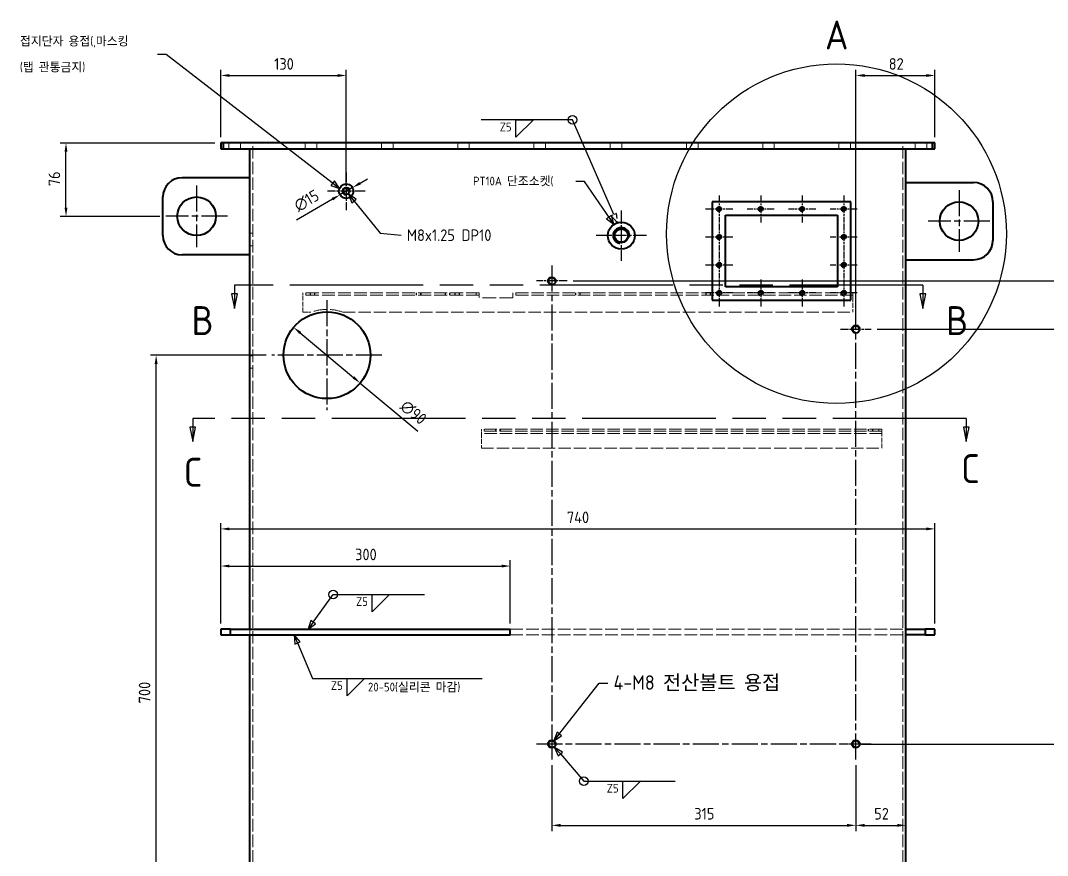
# Model space of a CAD drawing. Header units: millimetres. Extents: x 0 to 3564, y 0 to 2520.
# Drawn here: x 1074 to 2138, y 952 to 1817 of the extents above; entities that cross this region are included whole.
import ezdxf

# ---------------------------------------------------------------- set-up
doc = ezdxf.new("R2010")
doc.units = ezdxf.units.MM
doc.header["$LTSCALE"] = 6
for name, pattern in [('CHAIN', [0.3543, 0.2362, -0.0295, 0.0591, -0.0295]), ('DASHED', [0.2067, 0.1654, -0.0413]), ('DOUBLE_DASH_CHAIN', [1.2403, 0.6614, -0.0827, 0.1654, -0.0827, 0.1654, -0.0827])]:
    doc.linetypes.add(name, pattern=pattern)
doc.layers.get('0').update_dxf_attribs({"color": 3, "lineweight": 25})
for name, color, linetype, lineweight in [('가려진 것(ISO)', 2, 'DASHED', 18), ('가시적인 것(ISO)', 3, 'Continuous', 40), ('가시적인 좁은 것(ISO)', 3, 'Continuous', 35), ('기호(ISO)', 5, 'Continuous', 25), ('단면선(ISO)', 7, 'CHAIN', 25), ('상세 경계(JIS)', 7, 'Continuous', 25), ('중심 표식(ISO)', 1, 'Continuous', 25), ('중심선(ISO)', 1, 'Continuous', 25), ('치수(ISO)', 2, 'Continuous', 25)]:
    doc.layers.add(name, color=color, linetype=linetype, lineweight=lineweight)
doc.styles.add('문자 텍스트_PSTEK_POSCO', font='isocp.shx')
doc.styles.add('부품번호텍스트_PSTEK_POSCO', font='isocp.shx')
doc.styles.add('치수 텍스트_PSTEK_POSCO', font='isocp.shx')
doc.dimstyles.new('치수_PSTEK_POSCO', dxfattribs={"dimscale": 6, "dimtxt": 2, "dimasz": 1.5, "dimexe": 1, "dimexo": 1, "dimgap": 1, "dimtad": 1, "dimrnd": 1e-08, "dimdsep": 46, "dimtxsty": '치수 텍스트_PSTEK_POSCO', "dimcen": 0.09, "dimdle": 10, "dimclrd": 7, "dimclre": 7, "dimclrt": 2, "dimadec": 1, "dimazin": 2, "dimtfac": 1, "dimtmove": 0, "dimatfit": 3, "dimldrblk": 'Filled-2', "dimfxl": 0, "dimtolj": 1, "dimlwd": -1, "dimlwe": -1, "dimarcsym": 0})
doc.dimstyles.new('치수_PSTEK_POSCO$7', dxfattribs={"dimscale": 6, "dimtxt": 2, "dimasz": 1.5, "dimexe": 1, "dimexo": 1, "dimgap": 1, "dimtad": 1, "dimrnd": 1e-08, "dimdsep": 46, "dimtxsty": '치수 텍스트_PSTEK_POSCO', "dimcen": 0.09, "dimdle": 10, "dimclrd": 7, "dimclre": 7, "dimclrt": 2, "dimadec": 1, "dimazin": 2, "dimtfac": 1, "dimtmove": 0, "dimatfit": 3, "dimldrblk": 'Filled-2', "dimfxl": 0, "dimtolj": 1, "dimlwd": -1, "dimlwe": -1, "dimarcsym": 0})
doc.dimstyles.new('치수_PSTEK_POSCO-01$7', dxfattribs={"dimscale": 6, "dimtxt": 2, "dimasz": 1.5, "dimexe": 1, "dimexo": 1, "dimgap": 1, "dimtad": 1, "dimrnd": 1e-08, "dimdsep": 46, "dimtxsty": '치수 텍스트_PSTEK_POSCO', "dimblk": 'Filled-1', "dimcen": 0.09, "dimdle": 10, "dimclrd": 7, "dimclre": 7, "dimclrt": 2, "dimadec": 1, "dimazin": 2, "dimtfac": 1, "dimtmove": 0, "dimatfit": 3, "dimldrblk": 'Filled-2', "dimfxl": 0, "dimtolj": 1, "dimlwd": -1, "dimlwe": -1, "dimarcsym": 0})

# ---------------------------------------------------------------- blocks, each defined once
blk = doc.blocks.new('*D23')
at = {"layer": 'Defpoints', "color": 0}
for p in [(1357.3, 1499), (1426.3, 1441.3)]:
    blk.add_point(p, dxfattribs=at)
at = {"layer": '치수(ISO)', "color": 7}
for p, q in [((1364.2, 1493.2), (1419.4, 1447)), ((1426.3, 1441.3), (1485.8, 1391.5))]:
    blk.add_line(p, q, dxfattribs=at)
for points in [[(1365.1, 1494.4), (1363.2, 1492.1), (1357.3, 1499)], [(1420.3, 1448.2), (1418.4, 1445.9), (1426.3, 1441.3)]]:
    blk.add_solid(points, dxfattribs=at)
at = {"layer": '치수(ISO)', "color": 2, "insert": (1470.5, 1419.9), "char_height": 12, "attachment_point": 4, "rotation": 320.0779, "style": '치수 텍스트_PSTEK_POSCO'}
blk.add_mtext('\\A1;∅90', dxfattribs=at)
blk = doc.blocks.new('Filled-2')
at = {"color": 0}
for p, q in [((0, 0), (-1, 0.33)), ((-1, 0.33), (-1, -0.33)), ((-1, 0), (0, 0)), ((-1, -0.33), (0, 0))]:
    blk.add_line(p, q, dxfattribs=at)
at = {"color": 0, "flags": 128}
blk.add_lwpolyline([(-1, -0.33), (0, 0)], dxfattribs=at)
at = {"color": 0}
blk.add_solid([(-1, -0.33), (0, 0), (-1, 0.33), (-1, -0.33)], dxfattribs=at)
blk = doc.blocks.new('*D25')
at = {"layer": 'Defpoints', "color": 0}
for p in [(1121.4, 1690.1), (1281.8, 1690.1), (1224.8, 1614.1)]:
    blk.add_point(p, dxfattribs=at)
at = {"layer": '치수(ISO)', "color": 7}
for p, q in [((1275.8, 1690.1), (1115.4, 1690.1)), ((1121.4, 1623.1), (1121.4, 1681.1)), ((1218.8, 1614.1), (1115.4, 1614.1))]:
    blk.add_line(p, q, dxfattribs=at)
for points in [[(1119.9, 1681.1), (1122.9, 1681.1), (1121.4, 1690.1)], [(1119.9, 1623.1), (1122.9, 1623.1), (1121.4, 1614.1)]]:
    blk.add_solid(points, dxfattribs=at)
at = {"layer": '치수(ISO)', "color": 2, "insert": (1109.4, 1645.3), "char_height": 12, "attachment_point": 4, "rotation": 90, "style": '치수 텍스트_PSTEK_POSCO'}
blk.add_mtext('\\A1;76', dxfattribs=at)
blk = doc.blocks.new('*D27')
at = {"layer": 'Defpoints', "color": 0}
for p in [(1939.8, 1067.1), (2181.7, 1067.1), (1692.8, 724.6)]:
    blk.add_point(p, dxfattribs=at)
at = {"layer": '치수(ISO)', "color": 7}
for p, q in [((1945.8, 1067.1), (2187.7, 1067.1)), ((2181.7, 733.6), (2181.7, 1058.1)), ((1698.8, 724.6), (2187.7, 724.6))]:
    blk.add_line(p, q, dxfattribs=at)
for points in [[(2180.2, 1058.1), (2183.2, 1058.1), (2181.7, 1067.1)], [(2180.2, 733.6), (2183.2, 733.6), (2181.7, 724.6)]]:
    blk.add_solid(points, dxfattribs=at)
at = {"layer": '치수(ISO)', "color": 2, "insert": (2169.7, 878.3), "char_height": 12, "attachment_point": 4, "rotation": 90, "style": '치수 텍스트_PSTEK_POSCO'}
blk.add_mtext('\\A1;342.5', dxfattribs=at)
blk = doc.blocks.new('*D28')
at = {"layer": 'Defpoints', "color": 0}
for p in [(1955.8, 1497.1), (2181.7, 1497.1), (1939.8, 1067.1)]:
    blk.add_point(p, dxfattribs=at)
at = {"layer": '치수(ISO)', "color": 7}
for p, q in [((1961.8, 1497.1), (2187.7, 1497.1)), ((2181.7, 1076.1), (2181.7, 1488.1)), ((1945.8, 1067.1), (2187.7, 1067.1))]:
    blk.add_line(p, q, dxfattribs=at)
for points in [[(2180.2, 1488.1), (2183.2, 1488.1), (2181.7, 1497.1)], [(2180.2, 1076.1), (2183.2, 1076.1), (2181.7, 1067.1)]]:
    blk.add_solid(points, dxfattribs=at)
at = {"layer": '치수(ISO)', "color": 2, "insert": (2169.7, 1270.8), "char_height": 12, "attachment_point": 4, "rotation": 90, "style": '치수 텍스트_PSTEK_POSCO'}
blk.add_mtext('\\A1;430', dxfattribs=at)
blk = doc.blocks.new('*D29')
at = {"layer": 'Defpoints', "color": 0}
for p in [(1640.8, 1547.1), (2181.7, 1547.1), (1955.8, 1497.1)]:
    blk.add_point(p, dxfattribs=at)
at = {"layer": '치수(ISO)', "color": 7}
for p, q in [((1646.8, 1547.1), (2187.7, 1547.1)), ((2181.7, 1506.1), (2181.7, 1538.1)), ((1961.8, 1497.1), (2187.7, 1497.1))]:
    blk.add_line(p, q, dxfattribs=at)
for points in [[(2180.2, 1538.1), (2183.2, 1538.1), (2181.7, 1547.1)], [(2180.2, 1506.1), (2183.2, 1506.1), (2181.7, 1497.1)]]:
    blk.add_solid(points, dxfattribs=at)
at = {"layer": '치수(ISO)', "color": 2, "insert": (2169.7, 1515.6), "char_height": 12, "attachment_point": 4, "rotation": 90, "style": '치수 텍스트_PSTEK_POSCO'}
blk.add_mtext('\\A1;50', dxfattribs=at)
blk = doc.blocks.new('2dDetail0')
at = {"layer": '상세 경계(JIS)'}
blk.add_circle((319.96, 266.01), 29.33, dxfattribs=at)
at = {"layer": '상세 경계(JIS)', "insert": (317.98, 297.84), "char_height": 5, "attachment_point": 7, "style": '부품번호텍스트_PSTEK_POSCO'}
blk.add_mtext('A', dxfattribs=at)
blk = doc.blocks.new('*D57')
at = {"layer": 'Defpoints', "color": 0}
for p in [(1581.8, 1251.6), (1281.8, 1186.1), (1581.8, 1186.1)]:
    blk.add_point(p, dxfattribs=at)
at = {"layer": '치수(ISO)', "color": 7}
for p, q in [((1281.8, 1192.1), (1281.8, 1257.6)), ((1581.8, 1192.1), (1581.8, 1257.6)), ((1290.8, 1251.6), (1572.8, 1251.6))]:
    blk.add_line(p, q, dxfattribs=at)
for points in [[(1290.8, 1253.1), (1290.8, 1250.1), (1281.8, 1251.6)], [(1572.8, 1253.1), (1572.8, 1250.1), (1581.8, 1251.6)]]:
    blk.add_solid(points, dxfattribs=at)
at = {"layer": '치수(ISO)', "color": 2, "insert": (1421, 1263.6), "char_height": 12, "attachment_point": 4, "style": '치수 텍스트_PSTEK_POSCO'}
blk.add_mtext('\\A1;300', dxfattribs=at)
blk = doc.blocks.new('*D66')
at = {"layer": 'Defpoints', "color": 0}
for p in [(1411.8, 1760.1), (1281.8, 1690.1), (1411.8, 1640.1)]:
    blk.add_point(p, dxfattribs=at)
at = {"layer": '치수(ISO)', "color": 7}
for p, q in [((1281.8, 1696.1), (1281.8, 1766.1)), ((1290.8, 1760.1), (1402.8, 1760.1)), ((1411.8, 1646.1), (1411.8, 1766.1))]:
    blk.add_line(p, q, dxfattribs=at)
for points in [[(1290.8, 1761.6), (1290.8, 1758.6), (1281.8, 1760.1)], [(1402.8, 1761.6), (1402.8, 1758.6), (1411.8, 1760.1)]]:
    blk.add_solid(points, dxfattribs=at)
at = {"layer": '치수(ISO)', "color": 2, "insert": (1337.1, 1772.1), "char_height": 12, "attachment_point": 4, "style": '치수 텍스트_PSTEK_POSCO'}
blk.add_mtext('\\A1;130', dxfattribs=at)
blk = doc.blocks.new('*D67')
at = {"layer": 'Defpoints', "color": 0}
for p in [(2021.8, 1760.1), (2021.8, 1690.1), (1939.8, 1497.1)]:
    blk.add_point(p, dxfattribs=at)
at = {"layer": '치수(ISO)', "color": 7}
for p, q in [((1939.8, 1503.1), (1939.8, 1766.1)), ((1948.8, 1760.1), (2012.8, 1760.1)), ((2021.8, 1696.1), (2021.8, 1766.1))]:
    blk.add_line(p, q, dxfattribs=at)
for points in [[(1948.8, 1761.6), (1948.8, 1758.6), (1939.8, 1760.1)], [(2012.8, 1761.6), (2012.8, 1758.6), (2021.8, 1760.1)]]:
    blk.add_solid(points, dxfattribs=at)
at = {"layer": '치수(ISO)', "color": 2, "insert": (1973.9, 1772.1), "char_height": 12, "attachment_point": 4, "style": '치수 텍스트_PSTEK_POSCO'}
blk.add_mtext('\\A1;82', dxfattribs=at)
blk = doc.blocks.new('Filled-1')
at = {"color": 0}
for p, q in [((0, 0), (-1, 0.17)), ((-1, 0.17), (-1, -0.17)), ((-1, 0), (0, 0)), ((-1, -0.17), (0, 0))]:
    blk.add_line(p, q, dxfattribs=at)
at = {"color": 0, "flags": 128}
blk.add_lwpolyline([(-1, -0.17), (0, 0)], dxfattribs=at)
at = {"color": 0}
blk.add_solid([(-1, -0.17), (0, 0), (-1, 0.17), (-1, -0.17)], dxfattribs=at)
blk = doc.blocks.new('*D68')
at = {"layer": 'Defpoints', "color": 0}
for p in [(1418.3, 1643.9), (1405.3, 1636.4)]:
    blk.add_point(p, dxfattribs=at)
at = {"layer": '치수(ISO)', "color": 7}
for p, q in [((1426.1, 1648.4), (1433.8, 1652.9)), ((1418.3, 1643.9), (1405.3, 1636.4)), ((1397.5, 1631.9), (1360.2, 1610.3))]:
    blk.add_line(p, q, dxfattribs=at)
for points in [[(1425.3, 1649.7), (1426.8, 1647.1), (1418.3, 1643.9)], [(1396.7, 1633.2), (1398.2, 1630.6), (1405.3, 1636.4)]]:
    blk.add_solid(points, dxfattribs=at)
at = {"layer": '치수(ISO)', "color": 2, "insert": (1359.3, 1623.7), "char_height": 12, "attachment_point": 4, "rotation": 30, "style": '치수 텍스트_PSTEK_POSCO'}
blk.add_mtext('\\A1;∅15', dxfattribs=at)
blk = doc.blocks.new('*D86')
at = {"layer": 'Defpoints', "color": 0}
for p in [(2021.8, 1290.1), (1281.8, 1186.1), (2021.8, 1186.1)]:
    blk.add_point(p, dxfattribs=at)
at = {"layer": '치수(ISO)', "color": 7}
for p, q in [((1281.8, 1192.1), (1281.8, 1296.1)), ((1290.8, 1290.1), (2012.8, 1290.1)), ((2021.8, 1192.1), (2021.8, 1296.1))]:
    blk.add_line(p, q, dxfattribs=at)
for points in [[(1290.8, 1291.6), (1290.8, 1288.6), (1281.8, 1290.1)], [(2012.8, 1291.6), (2012.8, 1288.6), (2021.8, 1290.1)]]:
    blk.add_solid(points, dxfattribs=at)
at = {"layer": '치수(ISO)', "color": 2, "insert": (1640.4, 1302.1), "char_height": 12, "attachment_point": 4, "style": '치수 텍스트_PSTEK_POSCO'}
blk.add_mtext('\\A1;740', dxfattribs=at)
blk = doc.blocks.new('2dTransSection0')
at = {"layer": '단면선(ISO)', "linetype": 'Continuous'}
for p, q in [((215.5, 255.61), (216, 253.11)), ((216.5, 255.61), (215.5, 255.61)), ((219.82, 257.11), (216, 257.11)), ((216, 257.11), (216, 255.61)), ((216, 255.61), (216, 253.11)), ((216, 253.11), (216.5, 255.61)), ((334.86, 257.11), (331.04, 257.11)), ((334.36, 255.61), (334.86, 253.11)), ((335.36, 255.61), (334.36, 255.61)), ((334.86, 257.11), (334.86, 255.61)), ((334.86, 255.61), (334.86, 253.11)), ((334.86, 253.11), (335.36, 255.61))]:
    blk.add_line(p, q, dxfattribs=at)
at = {"layer": '단면선(ISO)', "linetype": 'DOUBLE_DASH_CHAIN', "ltscale": 5.79696}
blk.add_line((334.86, 257.11), (216, 257.11), dxfattribs=at)
at = {"layer": '단면선(ISO)', "linetype": 'Continuous', "flags": 128}
for points in [[(215.5, 255.61), (216, 253.11)], [(334.36, 255.61), (334.86, 253.11)]]:
    blk.add_lwpolyline(points, dxfattribs=at)
at = {"layer": '단면선(ISO)'}
for points in [[(215.5, 255.61), (216, 253.11), (216.5, 255.61), (215.5, 255.61)], [(334.36, 255.61), (334.86, 253.11), (335.36, 255.61), (334.36, 255.61)]]:
    blk.add_solid(points, dxfattribs=at)
at = {"layer": '단면선(ISO)', "char_height": 5, "attachment_point": 7, "style": '부품번호텍스트_PSTEK_POSCO'}
for insert in [(208.58, 248.5), (338.88, 248.5)]:
    blk.add_mtext('B', dxfattribs=dict(at, insert=insert))
blk = doc.blocks.new('2dTransSection1')
at = {"layer": '단면선(ISO)', "linetype": 'DOUBLE_DASH_CHAIN', "ltscale": 5.812583}
blk.add_line((342.38, 234.1), (208.78, 234.1), dxfattribs=at)
at = {"layer": '단면선(ISO)', "linetype": 'Continuous'}
for p, q in [((212.61, 234.1), (208.78, 234.1)), ((208.78, 234.1), (208.78, 232.6)), ((342.38, 234.1), (338.55, 234.1)), ((342.38, 234.1), (342.38, 232.6)), ((208.28, 232.6), (208.78, 230.1)), ((209.28, 232.6), (208.28, 232.6)), ((208.78, 232.6), (208.78, 230.1)), ((208.78, 230.1), (209.28, 232.6)), ((341.88, 232.6), (342.38, 230.1)), ((342.88, 232.6), (341.88, 232.6)), ((342.38, 232.6), (342.38, 230.1)), ((342.38, 230.1), (342.88, 232.6))]:
    blk.add_line(p, q, dxfattribs=at)
at = {"layer": '단면선(ISO)', "linetype": 'Continuous', "flags": 128}
for points in [[(208.28, 232.6), (208.78, 230.1)], [(341.88, 232.6), (342.38, 230.1)]]:
    blk.add_lwpolyline(points, dxfattribs=at)
at = {"layer": '단면선(ISO)'}
for points in [[(208.28, 232.6), (208.78, 230.1), (209.28, 232.6), (208.28, 232.6)], [(341.88, 232.6), (342.38, 230.1), (342.88, 232.6), (341.88, 232.6)]]:
    blk.add_solid(points, dxfattribs=at)
at = {"layer": '단면선(ISO)', "char_height": 5, "attachment_point": 7, "style": '부품번호텍스트_PSTEK_POSCO'}
for insert in [(207.23, 222.31), (341.48, 222.93)]:
    blk.add_mtext('C', dxfattribs=dict(at, insert=insert))
blk = doc.blocks.new('*D137')
at = {"layer": 'Defpoints', "color": 0}
for p in [(1214.8, 1470.1), (1334.8, 1470.1), (1334.8, 770.1)]:
    blk.add_point(p, dxfattribs=at)
at = {"layer": '치수(ISO)', "color": 7}
for p, q in [((1328.8, 1470.1), (1208.8, 1470.1)), ((1214.8, 779.1), (1214.8, 1461.1)), ((1328.8, 770.1), (1208.8, 770.1))]:
    blk.add_line(p, q, dxfattribs=at)
for points in [[(1213.3, 1461.1), (1216.3, 1461.1), (1214.8, 1470.1)], [(1213.3, 779.1), (1216.3, 779.1), (1214.8, 770.1)]]:
    blk.add_solid(points, dxfattribs=at)
at = {"layer": '치수(ISO)', "color": 2, "insert": (1202.8, 1109.3), "char_height": 12, "attachment_point": 4, "rotation": 90, "style": '치수 텍스트_PSTEK_POSCO'}
blk.add_mtext('\\A1;700', dxfattribs=at)
blk = doc.blocks.new('용접 기호 식별자1')
at = {"layer": '기호(ISO)', "color": 7}
for p, q in [((226.89, 195.31), (226.32, 196.69)), ((227.36, 195.5), (226.32, 196.69)), ((226.32, 196.69), (226.43, 195.11)), ((226.43, 195.11), (227.36, 195.5)), ((226.89, 195.31), (229.45, 189.18)), ((229.45, 189.18), (258.77, 189.18))]:
    blk.add_line(p, q, dxfattribs=at)
at = {"layer": '기호(ISO)'}
for p, q in [((235.45, 189.18), (238.45, 189.18)), ((238.45, 189.18), (235.45, 186.18)), ((235.45, 186.18), (235.45, 189.18))]:
    blk.add_line(p, q, dxfattribs=at)
at = {"layer": '기호(ISO)', "color": 7, "flags": 128}
blk.add_lwpolyline([(227.36, 195.5), (226.32, 196.69)], dxfattribs=at)
at = {"layer": '기호(ISO)', "color": 7}
blk.add_solid([(227.36, 195.5), (226.32, 196.69), (226.43, 195.11), (227.36, 195.5)], dxfattribs=at)
at = {"layer": '기호(ISO)', "color": 7, "char_height": 1.5, "attachment_point": 7, "style": '문자 텍스트_PSTEK_POSCO'}
for s, insert in [('Z5', (232.65, 187.2)), ('20-50(실리콘 마감)', (239.05, 186.78))]:
    blk.add_mtext(s, dxfattribs=dict(at, insert=insert))
blk = doc.blocks.new('용접 기호 식별자2')
at = {"layer": '기호(ISO)', "color": 7}
for p, q in [((229.59, 198.91), (233.04, 203.69)), ((233.04, 203.69), (248.79, 203.69)), ((229.19, 199.2), (228.72, 197.69)), ((229.59, 198.91), (228.72, 197.69)), ((230, 198.62), (229.19, 199.2)), ((228.72, 197.69), (230, 198.62))]:
    blk.add_line(p, q, dxfattribs=at)
at = {"layer": '기호(ISO)'}
for p, q in [((239.79, 203.69), (242.79, 203.69)), ((242.79, 203.69), (239.79, 200.69)), ((239.79, 200.69), (239.79, 203.69))]:
    blk.add_line(p, q, dxfattribs=at)
at = {"layer": '기호(ISO)', "color": 7, "flags": 128}
blk.add_lwpolyline([(229.19, 199.2), (228.72, 197.69)], dxfattribs=at)
at = {"layer": '기호(ISO)'}
blk.add_circle((233.04, 203.69), 0.75, dxfattribs=at)
at = {"layer": '기호(ISO)', "color": 7}
blk.add_solid([(229.19, 199.2), (228.72, 197.69), (230, 198.62), (229.19, 199.2)], dxfattribs=at)
at = {"layer": '기호(ISO)', "color": 7, "insert": (236.99, 201.71), "char_height": 1.5, "attachment_point": 7, "style": '문자 텍스트_PSTEK_POSCO'}
blk.add_mtext('Z5', dxfattribs=at)
blk = doc.blocks.new('용접 기호 식별자3')
at = {"layer": '기호(ISO)', "color": 7}
for p, q in [((272.28, 176.13), (271.29, 177.26)), ((272.65, 176.46), (271.29, 177.26)), ((271.29, 177.26), (271.9, 175.8)), ((271.9, 175.8), (272.65, 176.46)), ((272.28, 176.13), (276.34, 171.44)), ((276.34, 171.44), (292.09, 171.44))]:
    blk.add_line(p, q, dxfattribs=at)
at = {"layer": '기호(ISO)'}
for p, q in [((283.09, 171.44), (286.09, 171.44)), ((286.09, 171.44), (283.09, 168.44)), ((283.09, 168.44), (283.09, 171.44))]:
    blk.add_line(p, q, dxfattribs=at)
at = {"layer": '기호(ISO)', "color": 7, "flags": 128}
blk.add_lwpolyline([(272.65, 176.46), (271.29, 177.26)], dxfattribs=at)
at = {"layer": '기호(ISO)'}
blk.add_circle((276.34, 171.44), 0.75, dxfattribs=at)
at = {"layer": '기호(ISO)', "color": 7}
blk.add_solid([(272.65, 176.46), (271.29, 177.26), (271.9, 175.8), (272.65, 176.46)], dxfattribs=at)
at = {"layer": '기호(ISO)', "color": 7, "insert": (280.29, 169.46), "char_height": 1.5, "attachment_point": 7, "style": '문자 텍스트_PSTEK_POSCO'}
blk.add_mtext('Z5', dxfattribs=at)
blk = doc.blocks.new('*D152')
at = {"layer": 'Defpoints', "color": 0}
for p in [(1624.8, 1051.1), (1939.8, 1051.1), (1939.8, 982.8)]:
    blk.add_point(p, dxfattribs=at)
at = {"layer": '치수(ISO)', "color": 7}
for p, q in [((1624.8, 1045.1), (1624.8, 976.8)), ((1939.8, 1045.1), (1939.8, 976.8)), ((1633.8, 982.8), (1930.8, 982.8))]:
    blk.add_line(p, q, dxfattribs=at)
for points in [[(1633.8, 984.3), (1633.8, 981.3), (1624.8, 982.8)], [(1930.8, 984.3), (1930.8, 981.3), (1939.8, 982.8)]]:
    blk.add_solid(points, dxfattribs=at)
at = {"layer": '치수(ISO)', "color": 2, "insert": (1772.4, 994.8), "char_height": 12, "attachment_point": 4, "style": '치수 텍스트_PSTEK_POSCO'}
blk.add_mtext('\\A1;315', dxfattribs=at)
blk = doc.blocks.new('*D153')
at = {"layer": 'Defpoints', "color": 0}
for p in [(1939.8, 1051.1), (1991.8, 982.8), (1991.8, 982.8)]:
    blk.add_point(p, dxfattribs=at)
at = {"layer": '치수(ISO)', "color": 7}
for p, q in [((1939.8, 1045.1), (1939.8, 976.8)), ((1948.8, 982.8), (1982.8, 982.8))]:
    blk.add_line(p, q, dxfattribs=at)
for points in [[(1948.8, 984.3), (1948.8, 981.3), (1939.8, 982.8)], [(1982.8, 984.3), (1982.8, 981.3), (1991.8, 982.8)]]:
    blk.add_solid(points, dxfattribs=at)
at = {"layer": '치수(ISO)', "color": 2, "insert": (1958.8, 994.8), "char_height": 12, "attachment_point": 4, "style": '치수 텍스트_PSTEK_POSCO'}
blk.add_mtext('\\A1;52', dxfattribs=at)
blk = doc.blocks.new('용접 기호 식별자9')
at = {"layer": '기호(ISO)', "color": 7}
for p, q in [((274.36, 285.69), (258.61, 285.69)), ((281.5, 269.33), (274.36, 285.69)), ((281.35, 269.22), (281.06, 269.1)), ((281.06, 269.1), (281.1, 269.06)), ((281.98, 269.5), (281.58, 269.33)), ((282.06, 268.63), (281.98, 269.5)), ((281.98, 268.08), (282.12, 267.92)), ((282.03, 268.12), (282.12, 267.92)), ((282.12, 267.92), (282.1, 268.16))]:
    blk.add_line(p, q, dxfattribs=at)
at = {"layer": '기호(ISO)'}
for p, q in [((264.61, 285.69), (267.61, 285.69)), ((267.61, 285.69), (264.61, 282.69)), ((264.61, 282.69), (264.61, 285.69))]:
    blk.add_line(p, q, dxfattribs=at)
at = {"layer": '기호(ISO)', "color": 7, "flags": 128}
blk.add_lwpolyline([(281.06, 269.1), (282.12, 267.92)], dxfattribs=at)
at = {"layer": '기호(ISO)'}
blk.add_circle((274.36, 285.69), 0.75, dxfattribs=at)
at = {"layer": '기호(ISO)', "color": 7}
blk.add_solid([(281.06, 269.1), (282.12, 267.92), (281.98, 269.5), (281.06, 269.1)], dxfattribs=at)
at = {"layer": '기호(ISO)', "color": 7, "insert": (261.81, 283.7), "char_height": 1.5, "attachment_point": 7, "style": '문자 텍스트_PSTEK_POSCO'}
blk.add_mtext('Z5', dxfattribs=at)

msp = doc.modelspace()

# ---------------------------------------------------------------- linework, layer by layer
at = {"layer": '가려진 것(ISO)', "ltscale": 1.904597}
for p, q in [((1290.2639, 1684.1457), (1290.2639, 1690.1457)), ((1302.2639, 1684.1457), (1302.2639, 1690.1457)), ((1369.2639, 1684.1457), (1369.2639, 1690.1457)), ((1381.2639, 1684.1457), (1381.2639, 1690.1457)), ((1448.2639, 1684.1457), (1448.2639, 1690.1457)), ((1460.2639, 1684.1457), (1460.2639, 1690.1457)), ((1527.2639, 1684.1457), (1527.2639, 1690.1457)), ((1539.2639, 1684.1457), (1539.2639, 1690.1457)), ((1606.2639, 1684.1457), (1606.2639, 1690.1457)), ((1618.2639, 1684.1457), (1618.2639, 1690.1457)), ((1685.2639, 1684.1457), (1685.2639, 1690.1457)), ((1697.2639, 1684.1457), (1697.2639, 1690.1457)), ((1764.2639, 1684.1457), (1764.2639, 1690.1457)), ((1776.2639, 1684.1457), (1776.2639, 1690.1457)), ((1843.2639, 1684.1457), (1843.2639, 1690.1457)), ((1855.2639, 1684.1457), (1855.2639, 1690.1457)), ((1922.2639, 1684.1457), (1922.2639, 1690.1457)), ((1934.2639, 1684.1457), (1934.2639, 1690.1457)), ((2001.2639, 1684.1457), (2001.2639, 1690.1457)), ((2013.2639, 1684.1457), (2013.2639, 1690.1457)), ((1311.7639, 1180.1457), (1311.7639, 1186.1457)), ((1311.7639, 1180.1457), (1311.7639, 1186.1457))]:
    msp.add_line(p, q, dxfattribs=at)
at = {"layer": '가려진 것(ISO)', "ltscale": 13.076715}
for p, q in [((1314.9639, 684.6457), (1314.9639, 1690.1457)), ((1988.5639, 684.6457), (1988.5639, 1690.1457))]:
    msp.add_line(p, q, dxfattribs=at)
at = {"layer": '가려진 것(ISO)', "ltscale": 1.015738}
for p, q in [((1314.9639, 1596.6457), (1311.7639, 1596.6457)), ((1314.9639, 1583.6457), (1311.7639, 1583.6457)), ((1314.9639, 1469.6457), (1311.7639, 1469.6457)), ((1314.9639, 1456.6457), (1311.7639, 1456.6457))]:
    msp.add_line(p, q, dxfattribs=at)
at = {"layer": '가려진 것(ISO)', "ltscale": 13.392268}
for p, q in [((1549.4639, 1534.6457), (1366.7639, 1534.6457)), ((1549.4639, 1532.3457), (1366.7639, 1532.3457))]:
    msp.add_line(p, q, dxfattribs=at)
at = {"layer": '가려진 것(ISO)', "ltscale": 2.293683}
for p, q in [((1366.7639, 1534.6457), (1366.7639, 1530.0457)), ((1549.4639, 1534.6457), (1549.4639, 1530.0457)), ((1584.4639, 1530.0457), (1584.4639, 1534.6457)), ((1936.7639, 1530.0457), (1936.7639, 1534.6457)), ((1551.7639, 1393.6457), (1551.7639, 1389.0457)), ((1966.7639, 1389.0457), (1966.7639, 1393.6457))]:
    msp.add_line(p, q, dxfattribs=at)
at = {"layer": '가려진 것(ISO)', "ltscale": 0.730034}
for p, q in [((1369.7639, 1534.6457), (1369.7639, 1532.3457)), ((1374.2639, 1534.6457), (1374.2639, 1532.3457)), ((1374.6969, 1532.3457), (1374.6969, 1534.6457)), ((1378.8309, 1532.3457), (1378.8309, 1534.6457)), ((1379.2639, 1532.3457), (1379.2639, 1534.6457)), ((1484.2639, 1534.6457), (1484.2639, 1532.3457)), ((1484.6969, 1532.3457), (1484.6969, 1534.6457)), ((1488.8309, 1532.3457), (1488.8309, 1534.6457)), ((1489.2639, 1532.3457), (1489.2639, 1534.6457)), ((1514.2639, 1534.6457), (1514.2639, 1532.3457)), ((1514.6969, 1532.3457), (1514.6969, 1534.6457)), ((1518.8309, 1532.3457), (1518.8309, 1534.6457)), ((1519.2639, 1532.3457), (1519.2639, 1534.6457)), ((1524.2639, 1534.6457), (1524.2639, 1532.3457)), ((1524.6969, 1532.3457), (1524.6969, 1534.6457)), ((1528.8309, 1532.3457), (1528.8309, 1534.6457)), ((1529.2639, 1532.3457), (1529.2639, 1534.6457)), ((1546.4639, 1532.3457), (1546.4639, 1534.6457)), ((1587.4639, 1534.6457), (1587.4639, 1532.3457)), ((1649.2639, 1534.6457), (1649.2639, 1532.3457)), ((1649.6969, 1532.3457), (1649.6969, 1534.6457)), ((1653.8309, 1532.3457), (1653.8309, 1534.6457)), ((1654.2639, 1532.3457), (1654.2639, 1534.6457)), ((1784.2639, 1534.6457), (1784.2639, 1532.3457)), ((1784.6969, 1532.3457), (1784.6969, 1534.6457)), ((1788.8309, 1532.3457), (1788.8309, 1534.6457)), ((1789.2639, 1532.3457), (1789.2639, 1534.6457)), ((1924.2639, 1534.6457), (1924.2639, 1532.3457)), ((1924.6969, 1532.3457), (1924.6969, 1534.6457)), ((1928.8309, 1532.3457), (1928.8309, 1534.6457)), ((1929.2639, 1532.3457), (1929.2639, 1534.6457)), ((1933.7639, 1532.3457), (1933.7639, 1534.6457)), ((1554.7639, 1393.6457), (1554.7639, 1391.3457)), ((1566.4639, 1393.6457), (1566.4639, 1391.3457)), ((1566.8969, 1391.3457), (1566.8969, 1393.6457)), ((1571.0309, 1391.3457), (1571.0309, 1393.6457)), ((1571.4639, 1391.3457), (1571.4639, 1393.6457)), ((1952.4639, 1393.6457), (1952.4639, 1391.3457)), ((1952.8969, 1391.3457), (1952.8969, 1393.6457)), ((1957.0309, 1391.3457), (1957.0309, 1393.6457)), ((1957.4639, 1391.3457), (1957.4639, 1393.6457)), ((1963.7639, 1391.3457), (1963.7639, 1393.6457))]:
    msp.add_line(p, q, dxfattribs=at)
at = {"layer": '가려진 것(ISO)', "ltscale": 12.91214}
for p, q in [((1936.7639, 1534.6457), (1584.4639, 1534.6457)), ((1936.7639, 1532.3457), (1584.4639, 1532.3457))]:
    msp.add_line(p, q, dxfattribs=at)
at = {"layer": '가려진 것(ISO)', "ltscale": 4.888621}
for p, q in [((1366.7639, 1514.6457), (1366.7639, 1530.0457)), ((1936.7639, 1530.0457), (1936.7639, 1514.6457)), ((1551.7639, 1389.0457), (1551.7639, 1373.6457)), ((1966.7639, 1373.6457), (1966.7639, 1389.0457))]:
    msp.add_line(p, q, dxfattribs=at)
at = {"layer": '가려진 것(ISO)', "ltscale": 0.12688}
for p, q in [((1549.4639, 1529.6457), (1549.4639, 1530.0457)), ((1584.4639, 1530.0457), (1584.4639, 1529.6457))]:
    msp.add_line(p, q, dxfattribs=at)
at = {"layer": '가려진 것(ISO)', "ltscale": 14.110627}
msp.add_line((1584.4639, 1529.6457), (1549.4639, 1529.6457), dxfattribs=at)
at = {"layer": '가려진 것(ISO)', "ltscale": 2.66227}
msp.add_line((1366.7639, 1514.6457), (1375.1507, 1514.6457), dxfattribs=at)
at = {"layer": '가려진 것(ISO)', "ltscale": 12.910595}
msp.add_line((1408.3771, 1514.6457), (1936.7639, 1514.6457), dxfattribs=at)
at = {"layer": '가려진 것(ISO)', "ltscale": 12.870132}
for p, q in [((1966.7639, 1393.6457), (1551.7639, 1393.6457)), ((1966.7639, 1391.3457), (1551.7639, 1391.3457)), ((1966.7639, 1389.0457), (1551.7639, 1389.0457)), ((1551.7639, 1373.6457), (1966.7639, 1373.6457))]:
    msp.add_line(p, q, dxfattribs=at)
at = {"layer": '가려진 것(ISO)', "ltscale": 13.223674}
for p, q in [((1581.7639, 1186.1457), (1991.7639, 1186.1457)), ((1581.7639, 1180.1457), (1991.7639, 1180.1457))]:
    msp.add_line(p, q, dxfattribs=at)
at = {"layer": '가려진 것(ISO)', "ltscale": 13.684956}
msp.add_arc((1391.7639, 1470.1457), 47.5, 69.5278172, 110.4721828, dxfattribs=at)
at = {"layer": '가시적인 것(ISO)'}
for p, q in [((1281.7639, 1690.1457), (1281.7639, 1684.1457)), ((1284.7639, 1690.1457), (1281.7639, 1690.1457)), ((1281.7639, 1684.1457), (1284.7639, 1684.1457)), ((1284.7639, 1684.1457), (1284.7639, 1690.1457)), ((2018.7639, 1690.1457), (1284.7639, 1690.1457)), ((1284.7639, 1684.1457), (2018.7639, 1684.1457)), ((1311.7639, 1186.1457), (1311.7639, 1684.1457)), ((1991.7639, 684.6457), (1991.7639, 1684.1457)), ((2021.7639, 1690.1457), (2018.7639, 1690.1457)), ((2018.7639, 1690.1457), (2018.7639, 1684.1457)), ((2018.7639, 1684.1457), (2021.7639, 1684.1457)), ((2021.7639, 1684.1457), (2021.7639, 1690.1457)), ((1311.7639, 1654.1457), (1241.7639, 1654.1457)), ((1991.7639, 1649.1457), (2061.7639, 1649.1457)), ((1221.7639, 1594.1457), (1221.7639, 1634.1457)), ((1934.7639, 1629.1457), (1790.7639, 1629.1457)), ((1790.7639, 1629.1457), (1790.7639, 1527.1457)), ((1934.7639, 1527.1457), (1934.7639, 1629.1457)), ((2081.7639, 1629.1457), (2081.7639, 1589.1457)), ((1804.7639, 1615.1457), (1920.7639, 1615.1457)), ((1804.7639, 1541.1457), (1804.7639, 1615.1457)), ((1920.7639, 1615.1457), (1920.7639, 1541.1457)), ((1311.7639, 1574.1457), (1241.7639, 1574.1457)), ((1991.7639, 1569.1457), (2061.7639, 1569.1457)), ((1920.7639, 1541.1457), (1804.7639, 1541.1457)), ((1790.7639, 1527.1457), (1934.7639, 1527.1457)), ((1291.7639, 1186.1457), (1281.7639, 1186.1457)), ((1281.7639, 1186.1457), (1281.7639, 1180.1457)), ((1291.7639, 1180.1457), (1291.7639, 1186.1457)), ((1291.7639, 1186.1457), (1581.7639, 1186.1457)), ((1581.7639, 1180.1457), (1581.7639, 1186.1457)), ((1991.7639, 1186.1457), (2011.7639, 1186.1457)), ((1991.7639, 1180.1457), (1991.7639, 1186.1457)), ((2021.7639, 1186.1457), (2011.7639, 1186.1457)), ((2011.7639, 1186.1457), (2011.7639, 1180.1457)), ((2021.7639, 1180.1457), (2021.7639, 1186.1457)), ((1281.7639, 1180.1457), (1291.7639, 1180.1457)), ((1291.7639, 1180.1457), (1581.7639, 1180.1457)), ((1311.7639, 684.6457), (1311.7639, 1180.1457)), ((2011.7639, 1180.1457), (1991.7639, 1180.1457)), ((2011.7639, 1180.1457), (2021.7639, 1180.1457))]:
    msp.add_line(p, q, dxfattribs=at)
for centre, radius in [((1411.7639, 1640.1457), 7.5), ((1411.7639, 1640.1457), 3.3235), ((1256.7639, 1614.1457), 20), ((2046.7639, 1609.1457), 20), ((1798.2639, 1621.6457), 2.067), ((1841.2639, 1621.6457), 2.067), ((1884.2639, 1621.6457), 2.067), ((1927.2639, 1621.6457), 2.067), ((1696.7639, 1594.1457), 14), ((1696.7639, 1594.1457), 7.3987), ((1696.7639, 1594.1457), 7.12), ((1696.7639, 1594.1457), 6.9445), ((1798.2639, 1592.6457), 2.067), ((1927.2639, 1592.6457), 2.067), ((1798.2639, 1563.6457), 2.067), ((1927.2639, 1563.6457), 2.067), ((1624.7639, 1547.1457), 4), ((1798.2639, 1534.6457), 2.067), ((1841.2639, 1534.6457), 2.067), ((1884.2639, 1534.6457), 2.067), ((1927.2639, 1534.6457), 2.067), ((1391.7639, 1470.1457), 45), ((1939.7639, 1497.1457), 4), ((1624.7639, 1067.1457), 4), ((1939.7639, 1067.1457), 4)]:
    msp.add_circle(centre, radius, dxfattribs=at)
for centre, start, end in [((1241.7639, 1634.1457), 90, 180), ((2061.7639, 1629.1457), 0, 90), ((1241.7639, 1594.1457), 180, 270), ((2061.7639, 1589.1457), 270, 0)]:
    msp.add_arc(centre, 20, start, end, dxfattribs=at)
at = {"layer": '가시적인 좁은 것(ISO)'}
for centre, radius in [((1411.7639, 1640.1457), 4), ((1798.2639, 1621.6457), 2.5), ((1841.2639, 1621.6457), 2.5), ((1884.2639, 1621.6457), 2.5), ((1927.2639, 1621.6457), 2.5), ((1696.7639, 1594.1457), 8.528), ((1798.2639, 1592.6457), 2.5), ((1927.2639, 1592.6457), 2.5), ((1798.2639, 1563.6457), 2.5), ((1927.2639, 1563.6457), 2.5), ((1624.7639, 1547.1457), 3.256), ((1798.2639, 1534.6457), 2.5), ((1841.2639, 1534.6457), 2.5), ((1884.2639, 1534.6457), 2.5), ((1927.2639, 1534.6457), 2.5), ((1939.7639, 1497.1457), 3.256), ((1624.7639, 1067.1457), 3.256), ((1939.7639, 1067.1457), 3.256)]:
    msp.add_arc(centre, radius, 350, 260, dxfattribs=at)
at = {"layer": '중심 표식(ISO)', "linetype": 'CHAIN', "ltscale": 7.222748}
for p, q in [((1411.7639, 1659.6457), (1411.7639, 1620.6457)), ((1431.2639, 1640.1457), (1392.2639, 1640.1457))]:
    msp.add_line(p, q, dxfattribs=at)
at = {"layer": '중심 표식(ISO)', "linetype": 'CHAIN', "ltscale": 19.051651}
for p, q in [((1256.7639, 1646.1457), (1256.7639, 1582.1457)), ((2046.7639, 1641.1457), (2046.7639, 1577.1457)), ((1288.7639, 1614.1457), (1224.7639, 1614.1457)), ((2078.7639, 1609.1457), (2014.7639, 1609.1457)), ((1391.7639, 1527.1457), (1391.7639, 1413.1457)), ((1448.7639, 1470.1457), (1334.7639, 1470.1457))]:
    msp.add_line(p, q, dxfattribs=at)
at = {"layer": '중심 표식(ISO)', "linetype": 'CHAIN', "ltscale": 5.210351}
for p, q in [((1798.2639, 1635.7127), (1798.2639, 1607.5787)), ((1841.2639, 1635.7127), (1841.2639, 1607.5787)), ((1884.2639, 1635.7127), (1884.2639, 1607.5787)), ((1927.2639, 1635.7127), (1927.2639, 1607.5787)), ((1812.3309, 1621.6457), (1784.1969, 1621.6457)), ((1855.3309, 1621.6457), (1827.1969, 1621.6457)), ((1898.3309, 1621.6457), (1870.1969, 1621.6457)), ((1941.3309, 1621.6457), (1913.1969, 1621.6457)), ((1798.2639, 1606.7127), (1798.2639, 1578.5787)), ((1927.2639, 1606.7127), (1927.2639, 1578.5787)), ((1812.3309, 1592.6457), (1784.1969, 1592.6457)), ((1941.3309, 1592.6457), (1913.1969, 1592.6457)), ((1798.2639, 1577.7127), (1798.2639, 1549.5787)), ((1927.2639, 1577.7127), (1927.2639, 1549.5787)), ((1812.3309, 1563.6457), (1784.1969, 1563.6457)), ((1941.3309, 1563.6457), (1913.1969, 1563.6457)), ((1798.2639, 1548.7127), (1798.2639, 1520.5787)), ((1841.2639, 1548.7127), (1841.2639, 1520.5787)), ((1884.2639, 1548.7127), (1884.2639, 1520.5787)), ((1927.2639, 1548.7127), (1927.2639, 1520.5787)), ((1812.3309, 1534.6457), (1784.1969, 1534.6457)), ((1855.3309, 1534.6457), (1827.1969, 1534.6457)), ((1898.3309, 1534.6457), (1870.1969, 1534.6457)), ((1941.3309, 1534.6457), (1913.1969, 1534.6457))]:
    msp.add_line(p, q, dxfattribs=at)
at = {"layer": '중심 표식(ISO)', "linetype": 'CHAIN', "ltscale": 9.630364}
for p, q in [((1696.7639, 1620.1457), (1696.7639, 1568.1457)), ((1722.7639, 1594.1457), (1670.7639, 1594.1457))]:
    msp.add_line(p, q, dxfattribs=at)
at = {"layer": '중심 표식(ISO)', "linetype": 'CHAIN', "ltscale": 5.92634}
for p, q in [((1640.7639, 1547.1457), (1608.7639, 1547.1457)), ((1923.7639, 1497.1457), (1955.7639, 1497.1457)), ((1624.7639, 1083.1457), (1624.7639, 1051.1457)), ((1923.7639, 1067.1457), (1955.7639, 1067.1457))]:
    msp.add_line(p, q, dxfattribs=at)
at = {"layer": '중심선(ISO)', "linetype": 'CHAIN', "ltscale": 19.051651}
for p, q in [((1624.7639, 1563.1457), (1624.7639, 1051.1457)), ((1939.7639, 1051.1457), (1939.7639, 1513.1457)), ((1608.7639, 1067.1457), (1955.7639, 1067.1457))]:
    msp.add_line(p, q, dxfattribs=at)

# ---------------------------------------------------------------- block references
at = {"layer": '기호(ISO)', "xscale": 6, "yscale": 6, "zscale": 6}
for name in ['용접 기호 식별자9', '용접 기호 식별자2', '용접 기호 식별자1', '용접 기호 식별자3']:
    msp.add_blockref(name, (0, 0), dxfattribs=at)
at = {"layer": '단면선(ISO)', "xscale": 6, "yscale": 6, "zscale": 6}
for name in ['2dTransSection0', '2dTransSection1']:
    msp.add_blockref(name, (0, 0), dxfattribs=at)
at = {"layer": '상세 경계(JIS)', "xscale": 6, "yscale": 6, "zscale": 6}
msp.add_blockref('2dDetail0', (0, 0), dxfattribs=at)

# ---------------------------------------------------------------- texts
at = {"layer": '기호(ISO)', "color": 2, "attachment_point": 4, "style": '치수 텍스트_PSTEK_POSCO'}
for s, insert, char_height, width, line_spacing_factor in [('{\\fISOCP|b0|i0;\\H9.0000;접지단자 용접(,마스킹\\P(탭 관통금지)}', (1073.6614, 1781.7817), 9, 136.523252, 1.78626), ('{M8x1.25 DP10}', (1474.6281, 1594.5679), 12, 103.720623, 0.35)]:
    msp.add_mtext(s, dxfattribs=dict(at, insert=insert, char_height=char_height, width=width, line_spacing_factor=line_spacing_factor))
for s, insert, char_height, width in [('{\\fISOCP|b0|i0;\\H9.0000;PT10A 단조소켓(}', (1543.192, 1650.1834), 9, 100.57688), ('{\\fISOCP|b0|i0;\\H15.0000;4-M8 전산볼트 용접}', (1688.7571, 1130.0461), 15, 203.939209)]:
    msp.add_mtext(s, dxfattribs=dict(at, insert=insert, char_height=char_height, width=width))

# ---------------------------------------------------------------- dimensions: what is measured, and where the dimension line sits
at = {"layer": '치수(ISO)', "color": 7}
for base, p1, p2, angle, picture, middle in [((1411.7639, 1760.1457), (1281.7639, 1690.1457), (1411.7639, 1640.1457), 180, '*D66', (1346.7039, 1760.1457)), ((2021.7639, 1760.1457), (1939.7639, 1497.1457), (2021.7639, 1690.1457), 180, '*D67', (1980.8239, 1760.1457)), ((1121.4081, 1690.1457), (1224.7639, 1614.1457), (1281.7639, 1690.1457), 90, '*D25', (1121.4081, 1652.2057)), ((2181.681, 1547.1457), (1955.7639, 1497.1457), (1640.7639, 1547.1457), 90, '*D29', (2181.681, 1522.2057)), ((2181.681, 1497.1457), (1939.7639, 1067.1457), (1955.7639, 1497.1457), 90, '*D28', (2181.681, 1282.2057)), ((1214.7639, 1470.1457), (1334.7639, 770.1457), (1334.7639, 1470.1457), 90, '*D137', (1214.7639, 1120.1457)), ((2021.7639, 1290.1029), (1281.7639, 1186.1457), (2021.7639, 1186.1457), 180, '*D86', (1651.7639, 1290.1029)), ((1581.7639, 1251.6303), (1281.7639, 1186.1457), (1581.7639, 1186.1457), 180, '*D57', (1431.7639, 1251.6303)), ((2181.681, 1067.1457), (1692.7639, 724.6457), (1939.7639, 1067.1457), 90, '*D27', (2181.681, 895.9557)), ((1939.7639, 982.7784), (1624.7639, 1051.1457), (1939.7639, 1051.1457), 180, '*D152', (1782.2639, 982.7784))]:
    dim = msp.add_linear_dim(base=base, p1=p1, p2=p2, angle=angle, dimstyle='치수_PSTEK_POSCO', override={"dimdec": 2, "dimtp": 0, "dimtm": 0, "dimtdec": 2, "dimtofl": 0, "dimatfit": 1}, dxfattribs=at)
    dim.commit()
    dim.dimension.update_dxf_attribs({"geometry": picture, "text_midpoint": middle, "dimtype": 160})
for p1, p2, picture, middle in [((1418.2591, 1643.8957), (1405.2687, 1636.3957), '*D68', (1374.9158, 1618.8714)), ((1357.2526, 1499.0243), (1426.2752, 1441.2672), '*D23', (1471.9775, 1403.0242))]:
    dim = msp.add_diameter_dim_2p(p1=p1, p2=p2, dimstyle='치수_PSTEK_POSCO', override={"dimdec": 2, "dimlfac": 1, "dimtp": 0, "dimtm": 0, "dimtdec": 2, "dimatfit": 2}, dxfattribs=at)
    dim.commit()
    dim.dimension.update_dxf_attribs({"geometry": picture, "text_midpoint": middle, "dimtype": 163})
dim = msp.add_linear_dim(base=(1991.7639, 982.7784), p1=(1939.7639, 1051.1457), p2=(1991.7639, 982.7784), dimstyle='치수_PSTEK_POSCO', override={"dimdec": 2, "dimse2": 1, "dimtp": 0, "dimtm": 0, "dimtdec": 2, "dimtofl": 0, "dimatfit": 1}, dxfattribs=at)
dim.commit()
dim.dimension.update_dxf_attribs({"geometry": '*D153', "text_midpoint": (1965.7639, 982.7784), "dimtype": 160})

# ---------------------------------------------------------------- leaders
at = {"layer": '기호(ISO)', "color": 7, "annotation_type": 0, "has_hookline": 1}
for points, dimstyle, hookline_direction, text_width in [([(1404.8595, 1643.0748), (1225.1846, 1781.7817), (1216.1846, 1781.7817)], '치수_PSTEK_POSCO$7', 1, 118.4241), ([(1689.1018, 1605.8629), (1658.7689, 1650.1834), (1649.7689, 1650.1834)], '치수_PSTEK_POSCO-01$7', 1, 91.2855), ([(1414.2704, 1637.0284), (1446.7914, 1596.5822), (1468.6281, 1594.5679)], '치수_PSTEK_POSCO$7', 0, 88.8095), ([(1626.9379, 1070.5033), (1673.7571, 1130.0461), (1682.7571, 1130.0461)], '치수_PSTEK_POSCO$7', 0, 181.6456)]:
    msp.add_leader(points, dimstyle=dimstyle, override={"dimtad": 0}, dxfattribs=dict(at, hookline_direction=hookline_direction, text_width=text_width))

doc.saveas('drawing.dxf')
